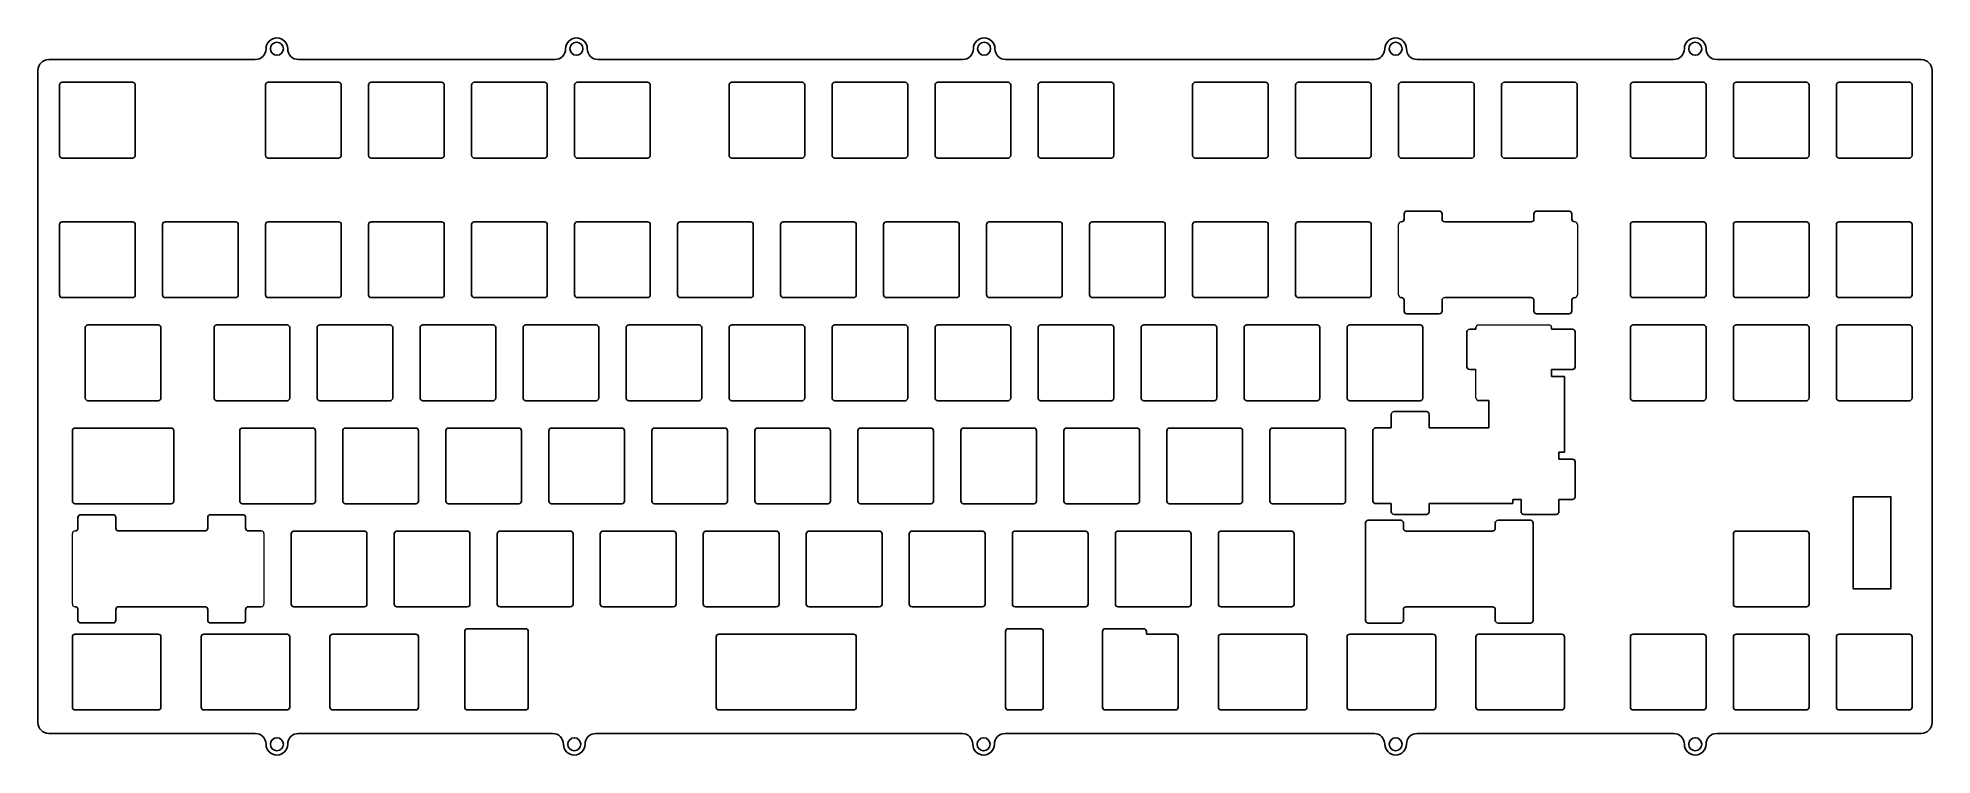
# Model space of a CAD drawing. Header units: millimetres. Extents: x -1 to 349, y -125 to 8.
import ezdxf

# ---------------------------------------------------------------- set-up
doc = ezdxf.new("R2010")
doc.units = ezdxf.units.MM
doc.header["$MEASUREMENT"] = 0
doc.layers.get('0').update_dxf_attribs({"linetype": 'CONTINUOUS'})
doc.layers.add('JELLY-00-00-06_PBL1', color=7, linetype='CONTINUOUS')
doc.layers.add('Visible_Pen_No__7', color=7, linetype='CONTINUOUS', lineweight=18)

msp = doc.modelspace()

# ---------------------------------------------------------------- linework, layer by layer
at = {"linetype": 'Continuous'}
for p, q in [((42.725, 7.6625), (42.725, 7.6625)), ((98.125, 7.6625), (98.125, 7.6625)), ((173.525, 7.6625), (173.525, 7.6625)), ((249.625, 7.6625), (249.625, 7.6625)), ((305.025, 7.6625), (305.025, 7.6625)), ((0.525, 3.6625), (38.725, 3.6625)), ((46.725, 3.6625), (94.125, 3.6625)), ((102.125, 3.6625), (169.525, 3.6625)), ((177.525, 3.6625), (245.625, 3.6625)), ((253.625, 3.6625), (301.025, 3.6625)), ((309.025, 3.6625), (346.8375, 3.6625)), ((-1.475, -118.8875), (-1.475, 1.6625)), ((348.8375, 1.6625), (348.8375, -118.8875)), ((251.7, -24.3375), (257.7, -24.3375)), ((281.7, -24.3375), (275.7, -24.3375)), ((251.2, -24.8375), (251.2, -25.8375)), ((258.7, -26.3375), (274.7, -26.3375)), ((282.2, -24.8375), (282.2, -25.8375)), ((258.7, -40.3375), (274.7, -40.3375)), ((251.7, -43.3375), (257.7, -43.3375)), ((281.7, -43.3375), (275.7, -43.3375)), ((262.820485, -46.689446), (262.820485, -53.127446)), ((282.820485, -46.689446), (282.820485, -53.127446)), ((249.320485, -61.4125), (255.320485, -61.4125)), ((5.40625, -64.4375), (23.16875, -64.4375)), ((282.820485, -70.689446), (282.820485, -77.127446)), ((5.40625, -78.4375), (23.16875, -78.4375)), ((6.432935, -80.4622), (12.432935, -80.4622)), ((36.432935, -80.4622), (30.432935, -80.4622)), ((248.820485, -78.4125), (248.820485, -79.9125)), ((249.320485, -80.4125), (255.320485, -80.4125)), ((255.820485, -78.4125), (271.3213, -78.4125)), ((279.320485, -80.4125), (273.320485, -80.4125)), ((5.932935, -80.9622), (5.932935, -82.9625)), ((13.432935, -83.4622), (29.432935, -83.4622)), ((36.932935, -80.9622), (36.932935, -82.9625)), ((244.55625, -81.4875), (250.55625, -81.4875)), ((251.55625, -83.4875), (267.55625, -83.4875)), ((274.55625, -81.4875), (268.55625, -81.4875)), ((13.432935, -97.4622), (29.432935, -97.4622)), ((251.55625, -97.4875), (267.55625, -97.4875)), ((6.432935, -100.4622), (12.432935, -100.4622)), ((36.432935, -100.4622), (30.432935, -100.4622)), ((77.96875, -101.5375), (88.725, -101.5375)), ((244.55625, -100.4875), (250.55625, -100.4875)), ((274.55625, -100.4875), (268.55625, -100.4875)), ((5.40625, -102.5375), (20.7875, -102.5375)), ((29.21875, -102.5375), (44.6, -102.5375)), ((53.03125, -102.5375), (68.4125, -102.5375)), ((124.46875, -102.5375), (149.375, -102.5375)), ((208.90625, -102.5375), (203.525, -102.5375)), ((217.3375, -102.5375), (232.71875, -102.5375)), ((241.15, -102.5375), (256.53125, -102.5375)), ((264.9625, -102.5375), (280.34375, -102.5375)), ((5.40625, -116.5375), (20.7875, -116.5375)), ((29.21875, -116.5375), (44.6, -116.5375)), ((53.03125, -116.5375), (68.4125, -116.5375)), ((77.96875, -116.5375), (88.725, -116.5375)), ((124.46875, -116.5375), (149.375, -116.5375)), ((217.3375, -116.5375), (232.71875, -116.5375)), ((241.15, -116.5375), (256.53125, -116.5375)), ((264.9625, -116.5375), (280.34375, -116.5375)), ((38.725, -120.8875), (0.525, -120.8875)), ((46.725, -120.8875), (93.725, -120.8875)), ((101.725, -120.8875), (169.425, -120.8875)), ((177.425, -120.8875), (245.625, -120.8875)), ((253.625, -120.8875), (301.025, -120.8875)), ((309.025, -120.8875), (346.8375, -120.8875)), ((42.725, -124.8875), (42.725, -124.8875)), ((97.725, -124.8875), (97.725, -124.8875)), ((173.425, -124.8875), (173.425, -124.8875)), ((249.625, -124.8875), (249.625, -124.8875)), ((305.025, -124.8875), (305.025, -124.8875))]:
    msp.add_line(p, q, dxfattribs=at)
for p, q in [((2.525, -1.0375), (2.525, -14.0375)), ((3.025, -0.5375), (16.025, -0.5375)), ((16.525, -1.0375), (16.525, -14.0375)), ((40.625, -1.0375), (40.625, -14.0375)), ((41.125, -0.5375), (54.125, -0.5375)), ((54.625, -1.0375), (54.625, -14.0375)), ((59.675, -1.0375), (59.675, -14.0375)), ((60.175, -0.5375), (73.175, -0.5375)), ((73.675, -1.0375), (73.675, -14.0375)), ((78.725, -1.0375), (78.725, -14.0375)), ((79.225, -0.5375), (92.225, -0.5375)), ((92.725, -1.0375), (92.725, -14.0375)), ((97.775, -1.0375), (97.775, -14.0375)), ((98.275, -0.5375), (111.275, -0.5375)), ((111.775, -1.0375), (111.775, -14.0375)), ((126.35, -1.0375), (126.35, -14.0375)), ((126.85, -0.5375), (139.85, -0.5375)), ((140.35, -1.0375), (140.35, -14.0375)), ((145.4, -1.0375), (145.4, -14.0375)), ((145.9, -0.5375), (158.9, -0.5375)), ((159.4, -1.0375), (159.4, -14.0375)), ((164.45, -1.0375), (164.45, -14.0375)), ((164.95, -0.5375), (177.95, -0.5375)), ((178.45, -1.0375), (178.45, -14.0375)), ((183.5, -1.0375), (183.5, -14.0375)), ((184, -0.5375), (197, -0.5375)), ((197.5, -1.0375), (197.5, -14.0375)), ((212.075, -1.0375), (212.075, -14.0375)), ((212.575, -0.5375), (225.575, -0.5375)), ((226.075, -1.0375), (226.075, -14.0375)), ((231.125, -1.0375), (231.125, -14.0375)), ((231.625, -0.5375), (244.625, -0.5375)), ((245.125, -1.0375), (245.125, -14.0375)), ((250.175, -1.0375), (250.175, -14.0375)), ((250.675, -0.5375), (263.675, -0.5375)), ((264.175, -1.0375), (264.175, -14.0375)), ((269.225, -1.0375), (269.225, -14.0375)), ((269.725, -0.5375), (282.725, -0.5375)), ((283.225, -1.0375), (283.225, -14.0375)), ((293.0375, -1.0375), (293.0375, -14.0375)), ((293.5375, -0.5375), (306.5375, -0.5375)), ((307.0375, -1.0375), (307.0375, -14.0375)), ((312.0875, -1.0375), (312.0875, -14.0375)), ((312.5875, -0.5375), (325.5875, -0.5375)), ((326.0875, -1.0375), (326.0875, -14.0375)), ((331.1375, -1.0375), (331.1375, -14.0375)), ((331.6375, -0.5375), (344.6375, -0.5375)), ((345.1375, -1.0375), (345.1375, -14.0375)), ((3.025, -14.5375), (16.025, -14.5375)), ((41.125, -14.5375), (54.125, -14.5375)), ((60.175, -14.5375), (73.175, -14.5375)), ((79.225, -14.5375), (92.225, -14.5375)), ((98.275, -14.5375), (111.275, -14.5375)), ((126.85, -14.5375), (139.85, -14.5375)), ((145.9, -14.5375), (158.9, -14.5375)), ((164.95, -14.5375), (177.95, -14.5375)), ((184, -14.5375), (197, -14.5375)), ((212.575, -14.5375), (225.575, -14.5375)), ((231.625, -14.5375), (244.625, -14.5375)), ((250.675, -14.5375), (263.675, -14.5375)), ((269.725, -14.5375), (282.725, -14.5375)), ((293.5375, -14.5375), (306.5375, -14.5375)), ((312.5875, -14.5375), (325.5875, -14.5375)), ((331.6375, -14.5375), (344.6375, -14.5375)), ((2.525, -26.8375), (2.525, -39.8375)), ((3.025, -26.3375), (16.025, -26.3375)), ((16.525, -26.8375), (16.525, -39.8375)), ((21.575, -26.8375), (21.575, -39.8375)), ((22.075, -26.3375), (35.075, -26.3375)), ((35.575, -26.8375), (35.575, -39.8375)), ((40.625, -26.8375), (40.625, -39.8375)), ((41.125, -26.3375), (54.125, -26.3375)), ((54.625, -26.8375), (54.625, -39.8375)), ((59.675, -26.8375), (59.675, -39.8375)), ((60.175, -26.3375), (73.175, -26.3375)), ((73.675, -26.8375), (73.675, -39.8375)), ((78.725, -26.8375), (78.725, -39.8375)), ((79.225, -26.3375), (92.225, -26.3375)), ((92.725, -26.8375), (92.725, -39.8375)), ((97.775, -26.8375), (97.775, -39.8375)), ((98.275, -26.3375), (111.275, -26.3375)), ((111.775, -26.8375), (111.775, -39.8375)), ((116.825, -26.8375), (116.825, -39.8375)), ((117.325, -26.3375), (130.325, -26.3375)), ((130.825, -26.8375), (130.825, -39.8375)), ((135.875, -26.8375), (135.875, -39.8375)), ((136.375, -26.3375), (149.375, -26.3375)), ((149.875, -26.8375), (149.875, -39.8375)), ((154.925, -26.8375), (154.925, -39.8375)), ((155.425, -26.3375), (168.425, -26.3375)), ((168.925, -26.8375), (168.925, -39.8375)), ((173.975, -26.8375), (173.975, -39.8375)), ((174.475, -26.3375), (187.475, -26.3375)), ((187.975, -26.8375), (187.975, -39.8375)), ((193.025, -26.8375), (193.025, -39.8375)), ((193.525, -26.3375), (206.525, -26.3375)), ((207.025, -26.8375), (207.025, -39.8375)), ((212.075, -26.8375), (212.075, -39.8375)), ((212.575, -26.3375), (225.575, -26.3375)), ((226.075, -26.8375), (226.075, -39.8375)), ((231.125, -26.8375), (231.125, -39.8375)), ((231.625, -26.3375), (244.625, -26.3375)), ((245.125, -26.8375), (245.125, -39.8375)), ((250.675815, -26.3375), (250.7, -26.3375)), ((258.2, -25.8375), (258.2, -24.8375)), ((275.2, -25.8375), (275.2, -24.8375)), ((282.7, -26.3375), (282.725815, -26.3375)), ((293.0375, -26.8375), (293.0375, -39.8375)), ((293.5375, -26.3375), (306.5375, -26.3375)), ((307.0375, -26.8375), (307.0375, -39.8375)), ((312.0875, -26.8375), (312.0875, -39.8375)), ((312.5875, -26.3375), (325.5875, -26.3375)), ((326.0875, -26.8375), (326.0875, -39.8375)), ((331.1375, -26.8375), (331.1375, -39.8375)), ((331.6375, -26.3375), (344.6375, -26.3375)), ((345.1375, -26.8375), (345.1375, -39.8375)), ((3.025, -40.3375), (16.025, -40.3375)), ((22.075, -40.3375), (35.075, -40.3375)), ((41.125, -40.3375), (54.125, -40.3375)), ((60.175, -40.3375), (73.175, -40.3375)), ((79.225, -40.3375), (92.225, -40.3375)), ((98.275, -40.3375), (111.275, -40.3375)), ((117.325, -40.3375), (130.325, -40.3375)), ((136.375, -40.3375), (149.375, -40.3375)), ((155.425, -40.3375), (168.425, -40.3375)), ((174.475, -40.3375), (187.475, -40.3375)), ((193.525, -40.3375), (206.525, -40.3375)), ((212.575, -40.3375), (225.575, -40.3375)), ((231.625, -40.3375), (244.625, -40.3375)), ((250.7, -40.3375), (250.675815, -40.3375)), ((251.2, -42.8375), (251.2, -40.8375)), ((258.2, -40.8375), (258.2, -42.8375)), ((275.2, -40.8375), (275.2, -42.8375)), ((282.2, -42.8375), (282.2, -40.8375)), ((282.7, -40.3375), (282.725815, -40.3375)), ((293.5375, -40.3375), (306.5375, -40.3375)), ((312.5875, -40.3375), (325.5875, -40.3375)), ((331.6375, -40.3375), (344.6375, -40.3375)), ((7.7875, -45.3875), (20.7875, -45.3875)), ((31.6, -45.3875), (44.6, -45.3875)), ((50.65, -45.3875), (63.65, -45.3875)), ((69.7, -45.3875), (82.7, -45.3875)), ((88.75, -45.3875), (101.75, -45.3875)), ((107.8, -45.3875), (120.8, -45.3875)), ((126.85, -45.3875), (139.85, -45.3875)), ((145.9, -45.3875), (158.9, -45.3875)), ((164.95, -45.3875), (177.95, -45.3875)), ((184, -45.3875), (197, -45.3875)), ((203.05, -45.3875), (216.05, -45.3875)), ((222.1, -45.3875), (235.1, -45.3875)), ((241.15, -45.3875), (254.15, -45.3875)), ((293.5375, -45.3875), (306.5375, -45.3875)), ((312.5875, -45.3875), (325.5875, -45.3875)), ((331.6375, -45.3875), (344.6375, -45.3875)), ((7.2875, -45.8875), (7.2875, -58.8875)), ((21.2875, -45.8875), (21.2875, -58.8875)), ((31.1, -45.8875), (31.1, -58.8875)), ((45.1, -45.8875), (45.1, -58.8875)), ((50.15, -45.8875), (50.15, -58.8875)), ((64.15, -45.8875), (64.15, -58.8875)), ((69.2, -45.8875), (69.2, -58.8875)), ((83.2, -45.8875), (83.2, -58.8875)), ((88.25, -45.8875), (88.25, -58.8875)), ((102.25, -45.8875), (102.25, -58.8875)), ((107.3, -45.8875), (107.3, -58.8875)), ((121.3, -45.8875), (121.3, -58.8875)), ((126.35, -45.8875), (126.35, -58.8875)), ((140.35, -45.8875), (140.35, -58.8875)), ((145.4, -45.8875), (145.4, -58.8875)), ((159.4, -45.8875), (159.4, -58.8875)), ((164.45, -45.8875), (164.45, -58.8875)), ((178.45, -45.8875), (178.45, -58.8875)), ((183.5, -45.8875), (183.5, -58.8875)), ((197.5, -45.8875), (197.5, -58.8875)), ((202.55, -45.8875), (202.55, -58.8875)), ((216.55, -45.8875), (216.55, -58.8875)), ((221.6, -45.8875), (221.6, -58.8875)), ((235.6, -45.8875), (235.6, -58.8875)), ((240.65, -45.8875), (240.65, -58.8875)), ((254.65, -45.8875), (254.65, -58.8875)), ((263.320485, -46.189446), (264.4625, -46.189446)), ((264.4625, -46.189446), (264.4625, -45.8625)), ((278.4625, -45.8625), (278.465, -46.189446)), ((282.320485, -46.189446), (278.465, -46.189446)), ((293.0375, -45.8875), (293.0375, -58.8875)), ((307.0375, -45.8875), (307.0375, -58.8875)), ((312.0875, -45.8875), (312.0875, -58.8875)), ((326.0875, -45.8875), (326.0875, -58.8875)), ((331.1375, -45.8875), (331.1375, -58.8875)), ((345.1375, -45.8875), (345.1375, -58.8875)), ((263.320485, -53.627446), (263.320485, -53.627446)), ((264.4625, -53.627446), (263.320485, -53.627446)), ((278.465, -53.627446), (282.320485, -53.627446)), ((278.465, -54.908446), (278.465, -53.627446)), ((280.84625, -54.908446), (278.465, -54.908446)), ((280.84625, -54.908446), (280.84625, -68.908446)), ((282.320485, -53.627446), (282.320485, -53.627446)), ((7.7875, -59.3875), (20.7875, -59.3875)), ((31.6, -59.3875), (44.6, -59.3875)), ((50.65, -59.3875), (63.65, -59.3875)), ((69.7, -59.3875), (82.7, -59.3875)), ((88.75, -59.3875), (101.75, -59.3875)), ((107.8, -59.3875), (120.8, -59.3875)), ((126.85, -59.3875), (139.85, -59.3875)), ((145.9, -59.3875), (158.9, -59.3875)), ((164.95, -59.3875), (177.95, -59.3875)), ((184, -59.3875), (197, -59.3875)), ((203.05, -59.3875), (216.05, -59.3875)), ((222.1, -59.3875), (235.1, -59.3875)), ((241.15, -59.3875), (254.15, -59.3875)), ((293.5375, -59.3875), (306.5375, -59.3875)), ((312.5875, -59.3875), (325.5875, -59.3875)), ((331.6375, -59.3875), (344.6375, -59.3875)), ((248.820485, -61.9125), (248.820485, -64.4125)), ((255.820485, -64.4125), (255.820485, -61.9125)), ((4.90625, -64.9375), (4.90625, -77.9375)), ((23.66875, -64.9375), (23.66875, -77.9375)), ((35.8625, -64.9375), (35.8625, -77.9375)), ((36.3625, -64.4375), (49.3625, -64.4375)), ((49.8625, -64.9375), (49.8625, -77.9375)), ((54.9125, -64.9375), (54.9125, -77.9375)), ((55.4125, -64.4375), (68.4125, -64.4375)), ((68.9125, -64.9375), (68.9125, -77.9375)), ((73.9625, -64.9375), (73.9625, -77.9375)), ((74.4625, -64.4375), (87.4625, -64.4375)), ((87.9625, -64.9375), (87.9625, -77.9375)), ((93.0125, -64.9375), (93.0125, -77.9375)), ((93.5125, -64.4375), (106.5125, -64.4375)), ((107.0125, -64.9375), (107.0125, -77.9375)), ((112.0625, -64.9375), (112.0625, -77.9375)), ((112.5625, -64.4375), (125.5625, -64.4375)), ((126.0625, -64.9375), (126.0625, -77.9375)), ((131.1125, -64.9375), (131.1125, -77.9375)), ((131.6125, -64.4375), (144.6125, -64.4375)), ((145.1125, -64.9375), (145.1125, -77.9375)), ((150.1625, -64.9375), (150.1625, -77.9375)), ((150.6625, -64.4375), (163.6625, -64.4375)), ((164.1625, -64.9375), (164.1625, -77.9375)), ((169.2125, -64.9375), (169.2125, -77.9375)), ((169.7125, -64.4375), (182.7125, -64.4375)), ((183.2125, -64.9375), (183.2125, -77.9375)), ((188.2625, -64.9375), (188.2625, -77.9375)), ((188.7625, -64.4375), (201.7625, -64.4375)), ((202.2625, -64.9375), (202.2625, -77.9375)), ((207.3125, -64.9375), (207.3125, -77.9375)), ((207.8125, -64.4375), (220.8125, -64.4375)), ((221.3125, -64.9375), (221.3125, -77.9375)), ((226.3625, -64.9375), (226.3625, -77.9375)), ((226.8625, -64.4375), (239.8625, -64.4375)), ((240.3625, -64.9375), (240.3625, -77.9375)), ((245.415, -64.9125), (245.415, -77.9125)), ((245.915, -64.4125), (248.820485, -64.4125)), ((255.820485, -64.4125), (266.84625, -64.4125)), ((279.820485, -70.189446), (279.820485, -68.908446)), ((279.820485, -68.908446), (280.84625, -68.908446)), ((279.820485, -70.189446), (282.320485, -70.189446)), ((282.320485, -70.189446), (282.320485, -70.189446)), ((36.3625, -78.4375), (49.3625, -78.4375)), ((55.4125, -78.4375), (68.4125, -78.4375)), ((74.4625, -78.4375), (87.4625, -78.4375)), ((93.5125, -78.4375), (106.5125, -78.4375)), ((112.5625, -78.4375), (125.5625, -78.4375)), ((131.6125, -78.4375), (144.6125, -78.4375)), ((150.6625, -78.4375), (163.6625, -78.4375)), ((169.7125, -78.4375), (182.7125, -78.4375)), ((188.7625, -78.4375), (201.7625, -78.4375)), ((207.8125, -78.4375), (220.8125, -78.4375)), ((226.8625, -78.4375), (239.8625, -78.4375)), ((255.820485, -78.4125), (255.820485, -79.9125)), ((272.820485, -77.627446), (271.3213, -77.627446)), ((271.3213, -77.627446), (271.3213, -78.4125)), ((272.820485, -77.627446), (272.820485, -79.9125)), ((279.820485, -79.9125), (279.820485, -77.627446)), ((282.320485, -77.627446), (279.820485, -77.627446)), ((5.40625, -83.4625), (5.432935, -83.4625)), ((12.932935, -82.9622), (12.932935, -80.9622)), ((29.932935, -82.9622), (29.932935, -80.9622)), ((37.432935, -83.4625), (39.8375, -83.4625)), ((45.3875, -83.9875), (45.3875, -96.9875)), ((45.8875, -83.4875), (58.8875, -83.4875)), ((59.3875, -83.9875), (59.3875, -96.9875)), ((64.4375, -83.9875), (64.4375, -96.9875)), ((64.9375, -83.4875), (77.9375, -83.4875)), ((78.4375, -83.9875), (78.4375, -96.9875)), ((83.4875, -83.9875), (83.4875, -96.9875)), ((83.9875, -83.4875), (96.9875, -83.4875)), ((97.4875, -83.9875), (97.4875, -96.9875)), ((102.5375, -83.9875), (102.5375, -96.9875)), ((103.0375, -83.4875), (116.0375, -83.4875)), ((116.5375, -83.9875), (116.5375, -96.9875)), ((121.5875, -83.9875), (121.5875, -96.9875)), ((122.0875, -83.4875), (135.0875, -83.4875)), ((135.5875, -83.9875), (135.5875, -96.9875)), ((140.6375, -83.9875), (140.6375, -96.9875)), ((141.1375, -83.4875), (154.1375, -83.4875)), ((154.6375, -83.9875), (154.6375, -96.9875)), ((159.6875, -83.9875), (159.6875, -96.9875)), ((160.1875, -83.4875), (173.1875, -83.4875)), ((173.6875, -83.9875), (173.6875, -96.9875)), ((178.7375, -83.9875), (178.7375, -96.9875)), ((179.2375, -83.4875), (192.2375, -83.4875)), ((192.7375, -83.9875), (192.7375, -96.9875)), ((197.7875, -83.9875), (197.7875, -96.9875)), ((198.2875, -83.4875), (211.2875, -83.4875)), ((211.7875, -83.9875), (211.7875, -96.9875)), ((216.8375, -83.9875), (216.8375, -96.9875)), ((217.3375, -83.4875), (230.3375, -83.4875)), ((230.8375, -83.9875), (230.8375, -96.9875)), ((244.05625, -99.9875), (244.05625, -81.9875)), ((251.05625, -82.9875), (251.05625, -81.9875)), ((268.05625, -82.9875), (268.05625, -81.9875)), ((275.05625, -99.9875), (275.05625, -81.9875)), ((312.0875, -83.9875), (312.0875, -96.9875)), ((312.5875, -83.4875), (325.5875, -83.4875)), ((326.0875, -83.9875), (326.0875, -96.9875)), ((5.432935, -97.4625), (5.40625, -97.4625)), ((5.932935, -99.9622), (5.932935, -97.9625)), ((12.932935, -97.9622), (12.932935, -99.9622)), ((29.932935, -97.9622), (29.932935, -99.9622)), ((36.932935, -99.9622), (36.932935, -97.9625)), ((37.432935, -97.4625), (39.8375, -97.4625)), ((45.8875, -97.4875), (58.8875, -97.4875)), ((64.9375, -97.4875), (77.9375, -97.4875)), ((83.9875, -97.4875), (96.9875, -97.4875)), ((103.0375, -97.4875), (116.0375, -97.4875)), ((122.0875, -97.4875), (135.0875, -97.4875)), ((141.1375, -97.4875), (154.1375, -97.4875)), ((160.1875, -97.4875), (173.1875, -97.4875)), ((179.2375, -97.4875), (192.2375, -97.4875)), ((198.2875, -97.4875), (211.2875, -97.4875)), ((217.3375, -97.4875), (230.3375, -97.4875)), ((251.05625, -97.9875), (251.05625, -99.9875)), ((268.05625, -97.9875), (268.05625, -99.9875)), ((312.5875, -97.4875), (325.5875, -97.4875)), ((177.96875, -101.5375), (183.96875, -101.5375)), ((195.90625, -101.5375), (203.025, -101.5375)), ((4.90625, -103.0375), (4.90625, -116.0375)), ((21.2875, -103.0375), (21.2875, -116.0375)), ((28.71875, -103.0375), (28.71875, -116.0375)), ((45.1, -103.0375), (45.1, -116.0375)), ((52.53125, -103.0375), (52.53125, -116.0375)), ((68.9125, -103.0375), (68.9125, -116.0375)), ((77.46875, -102.0375), (77.46875, -116.0375)), ((89.225, -102.0375), (89.225, -116.0375)), ((123.96875, -103.0375), (123.96875, -116.0375)), ((149.875, -103.0375), (149.875, -116.0375)), ((177.46875, -102.0375), (177.46875, -116.0375)), ((184.46875, -102.0375), (184.46875, -116.0375)), ((195.40625, -102.0375), (195.40625, -116.0375)), ((203.525, -102.0375), (203.525, -102.5375)), ((209.40625, -103.0375), (209.40625, -116.0375)), ((216.8375, -103.0375), (216.8375, -116.0375)), ((233.21875, -103.0375), (233.21875, -116.0375)), ((240.65, -103.0375), (240.65, -116.0375)), ((257.03125, -103.0375), (257.03125, -116.0375)), ((264.4625, -103.0375), (264.4625, -116.0375)), ((280.84375, -103.0375), (280.84375, -116.0375)), ((293.0375, -103.0375), (293.0375, -116.0375)), ((293.5375, -102.5375), (306.5375, -102.5375)), ((307.0375, -103.0375), (307.0375, -116.0375)), ((312.0875, -103.0375), (312.0875, -116.0375)), ((312.5875, -102.5375), (325.5875, -102.5375)), ((326.0875, -103.0375), (326.0875, -116.0375)), ((331.1375, -103.0375), (331.1375, -116.0375)), ((331.6375, -102.5375), (344.6375, -102.5375)), ((345.1375, -103.0375), (345.1375, -116.0375)), ((177.96875, -116.5375), (183.96875, -116.5375)), ((195.90625, -116.5375), (208.90625, -116.5375)), ((293.5375, -116.5375), (306.5375, -116.5375)), ((312.5875, -116.5375), (325.5875, -116.5375)), ((331.6375, -116.5375), (344.6375, -116.5375))]:
    msp.add_line(p, q)
msp.add_lwpolyline([(334.217659, -77.1375), (341.217659, -77.1375), (341.217659, -94.1375), (334.217659, -94.1375)], close=True, dxfattribs=at)
for centre in [(42.725, 5.6625), (98.125, 5.6625), (173.525, 5.6625), (249.625, 5.6625), (305.025, 5.6625), (42.725, -122.8875), (97.725, -122.8875), (173.425, -122.8875), (249.625, -122.8875), (305.025, -122.8875)]:
    msp.add_circle(centre, 1.2, dxfattribs=at)
for centre, radius, start, end in [((42.725, 5.6625), 2, 90, 180), ((42.725, 5.6625), 2, 0, 90), ((98.125, 5.6625), 2, 90, 180), ((98.125, 5.6625), 2, 0, 90), ((173.525, 5.6625), 2, 90, 180), ((173.525, 5.6625), 2, 0, 90), ((249.625, 5.6625), 2, 90, 180), ((249.625, 5.6625), 2, 0, 90), ((305.025, 5.6625), 2, 90, 180), ((305.025, 5.6625), 2, 0, 90), ((0.525, 1.6625), 2, 90, 180), ((38.725, 5.6625), 2, 270, 0), ((46.725, 5.6625), 2, 180, 270), ((94.125, 5.6625), 2, 270, 0), ((102.125, 5.6625), 2, 180, 270), ((169.525, 5.6625), 2, 270, 0), ((177.525, 5.6625), 2, 180, 270), ((245.625, 5.6625), 2, 270, 0), ((253.625, 5.6625), 2, 180, 270), ((301.025, 5.6625), 2, 270, 0), ((309.025, 5.6625), 2, 180, 270), ((346.8375, 1.6625), 2, 0, 90), ((251.7, -24.8375), 0.5, 90, 180), ((281.7, -24.8375), 0.5, 360, 90), ((251.7, -42.8375), 0.5, 180, 270), ((281.7, -42.8375), 0.5, 270, 360), ((263.320485, -46.689446), 0.5, 90, 180), ((282.320485, -46.689446), 0.5, 0, 90), ((249.320485, -61.9125), 0.5, 90, 180), ((6.432935, -80.9622), 0.5, 90, 180), ((36.432935, -80.9622), 0.5, 360, 90), ((249.320485, -79.9125), 0.5, 180, 270), ((279.320485, -79.9125), 0.5, 270, 360), ((282.320485, -77.127446), 0.5, 270, 0), ((244.55625, -81.9875), 0.5, 90, 180), ((274.55625, -81.9875), 0.5, 360, 90), ((6.432935, -99.9622), 0.5, 180, 270), ((36.432935, -99.9622), 0.5, 270, 360), ((244.55625, -99.9875), 0.5, 180, 270), ((274.55625, -99.9875), 0.5, 270, 360), ((0.525, -118.8875), 2, 180, 270), ((346.8375, -118.8875), 2, 270, 0), ((38.725, -122.8875), 2, 0, 90), ((46.725, -122.8875), 2, 90, 180), ((93.725, -122.8875), 2, 0, 90), ((101.725, -122.8875), 2, 90, 180), ((169.425, -122.8875), 2, 0, 90), ((177.425, -122.8875), 2, 90, 180), ((245.625, -122.8875), 2, 0, 90), ((253.625, -122.8875), 2, 90, 180), ((301.025, -122.8875), 2, 0, 90), ((309.025, -122.8875), 2, 90, 180), ((42.725, -122.8875), 2, 180, 270), ((42.725, -122.8875), 2, 270, 0), ((97.725, -122.8875), 2, 180, 270), ((97.725, -122.8875), 2, 270, 0), ((173.425, -122.8875), 2, 180, 270), ((173.425, -122.8875), 2, 270, 0), ((249.625, -122.8875), 2, 180, 270), ((249.625, -122.8875), 2, 270, 0), ((305.025, -122.8875), 2, 180, 270), ((305.025, -122.8875), 2, 270, 0)]:
    msp.add_arc(centre, radius, start, end, dxfattribs=at)
for centre, start, end in [((3.025, -1.0375), 90, 180), ((16.025, -1.0375), 0, 90), ((41.125, -1.0375), 90, 180), ((54.125, -1.0375), 0, 90), ((60.175, -1.0375), 90, 180), ((73.175, -1.0375), 0, 90), ((79.225, -1.0375), 90, 180), ((92.225, -1.0375), 0, 90), ((98.275, -1.0375), 90, 180), ((111.275, -1.0375), 0, 90), ((126.85, -1.0375), 90, 180), ((139.85, -1.0375), 0, 90), ((145.9, -1.0375), 90, 180), ((158.9, -1.0375), 0, 90), ((164.95, -1.0375), 90, 180), ((177.95, -1.0375), 0, 90), ((184, -1.0375), 90, 180), ((197, -1.0375), 0, 90), ((212.575, -1.0375), 90, 180), ((225.575, -1.0375), 0, 90), ((231.625, -1.0375), 90, 180), ((244.625, -1.0375), 0, 90), ((250.675, -1.0375), 90, 180), ((263.675, -1.0375), 0, 90), ((269.725, -1.0375), 90, 180), ((282.725, -1.0375), 0, 90), ((293.5375, -1.0375), 90, 180), ((306.5375, -1.0375), 0, 90), ((312.5875, -1.0375), 90, 180), ((325.5875, -1.0375), 0, 90), ((331.6375, -1.0375), 90, 180), ((344.6375, -1.0375), 0, 90), ((3.025, -14.0375), 180, 270), ((16.025, -14.0375), 270, 0), ((41.125, -14.0375), 180, 270), ((54.125, -14.0375), 270, 0), ((60.175, -14.0375), 180, 270), ((73.175, -14.0375), 270, 0), ((79.225, -14.0375), 180, 270), ((92.225, -14.0375), 270, 0), ((98.275, -14.0375), 180, 270), ((111.275, -14.0375), 270, 0), ((126.85, -14.0375), 180, 270), ((139.85, -14.0375), 270, 0), ((145.9, -14.0375), 180, 270), ((158.9, -14.0375), 270, 0), ((164.95, -14.0375), 180, 270), ((177.95, -14.0375), 270, 0), ((184, -14.0375), 180, 270), ((197, -14.0375), 270, 0), ((212.575, -14.0375), 180, 270), ((225.575, -14.0375), 270, 0), ((231.625, -14.0375), 180, 270), ((244.625, -14.0375), 270, 0), ((250.675, -14.0375), 180, 270), ((263.675, -14.0375), 270, 0), ((269.725, -14.0375), 180, 270), ((282.725, -14.0375), 270, 0), ((293.5375, -14.0375), 180, 270), ((306.5375, -14.0375), 270, 0), ((312.5875, -14.0375), 180, 270), ((325.5875, -14.0375), 270, 0), ((331.6375, -14.0375), 180, 270), ((344.6375, -14.0375), 270, 0), ((257.7, -24.8375), 0, 90), ((275.7, -24.8375), 90, 180), ((3.025, -26.8375), 90, 180), ((16.025, -26.8375), 0, 90), ((22.075, -26.8375), 90, 180), ((35.075, -26.8375), 0, 90), ((41.125, -26.8375), 90, 180), ((54.125, -26.8375), 0, 90), ((60.175, -26.8375), 90, 180), ((73.175, -26.8375), 0, 90), ((79.225, -26.8375), 90, 180), ((92.225, -26.8375), 0, 90), ((98.275, -26.8375), 90, 180), ((111.275, -26.8375), 0, 90), ((117.325, -26.8375), 90, 180), ((130.325, -26.8375), 0, 90), ((136.375, -26.8375), 90, 180), ((149.375, -26.8375), 0, 90), ((155.425, -26.8375), 90, 180), ((168.425, -26.8375), 0, 90), ((174.475, -26.8375), 90, 180), ((187.475, -26.8375), 0, 90), ((193.525, -26.8375), 90, 180), ((206.525, -26.8375), 0, 90), ((212.575, -26.8375), 90, 180), ((225.575, -26.8375), 0, 90), ((231.625, -26.8375), 90, 180), ((244.625, -26.8375), 0, 90), ((250.7, -25.8375), 270, 0), ((258.7, -25.8375), 180, 270), ((274.7, -25.8375), 270, 0), ((282.7, -25.8375), 180, 270), ((293.5375, -26.8375), 90, 180), ((306.5375, -26.8375), 0, 90), ((312.5875, -26.8375), 90, 180), ((325.5875, -26.8375), 0, 90), ((331.6375, -26.8375), 90, 180), ((344.6375, -26.8375), 0, 90), ((3.025, -39.8375), 180, 270), ((16.025, -39.8375), 270, 0), ((22.075, -39.8375), 180, 270), ((35.075, -39.8375), 270, 0), ((41.125, -39.8375), 180, 270), ((54.125, -39.8375), 270, 0), ((60.175, -39.8375), 180, 270), ((73.175, -39.8375), 270, 0), ((79.225, -39.8375), 180, 270), ((92.225, -39.8375), 270, 0), ((98.275, -39.8375), 180, 270), ((111.275, -39.8375), 270, 0), ((117.325, -39.8375), 180, 270), ((130.325, -39.8375), 270, 0), ((136.375, -39.8375), 180, 270), ((149.375, -39.8375), 270, 0), ((155.425, -39.8375), 180, 270), ((168.425, -39.8375), 270, 0), ((174.475, -39.8375), 180, 270), ((187.475, -39.8375), 270, 0), ((193.525, -39.8375), 180, 270), ((206.525, -39.8375), 270, 0), ((212.575, -39.8375), 180, 270), ((225.575, -39.8375), 270, 0), ((231.625, -39.8375), 180, 270), ((244.625, -39.8375), 270, 0), ((250.7, -40.8375), 0, 90), ((258.7, -40.8375), 90, 180), ((274.7, -40.8375), 0, 90), ((282.7, -40.8375), 90, 180), ((293.5375, -39.8375), 180, 270), ((306.5375, -39.8375), 270, 0), ((312.5875, -39.8375), 180, 270), ((325.5875, -39.8375), 270, 0), ((331.6375, -39.8375), 180, 270), ((344.6375, -39.8375), 270, 0), ((7.7875, -45.8875), 90, 180), ((20.7875, -45.8875), 0, 90), ((31.6, -45.8875), 90, 180), ((44.6, -45.8875), 0, 90), ((50.65, -45.8875), 90, 180), ((63.65, -45.8875), 0, 90), ((69.7, -45.8875), 90, 180), ((82.7, -45.8875), 0, 90), ((88.75, -45.8875), 90, 180), ((101.75, -45.8875), 0, 90), ((107.8, -45.8875), 90, 180), ((120.8, -45.8875), 0, 90), ((126.85, -45.8875), 90, 180), ((139.85, -45.8875), 0, 90), ((145.9, -45.8875), 90, 180), ((158.9, -45.8875), 0, 90), ((164.95, -45.8875), 90, 180), ((177.95, -45.8875), 0, 90), ((184, -45.8875), 90, 180), ((197, -45.8875), 0, 90), ((203.05, -45.8875), 90, 180), ((216.05, -45.8875), 0, 90), ((222.1, -45.8875), 90, 180), ((235.1, -45.8875), 0, 90), ((241.15, -45.8875), 90, 180), ((254.15, -45.8875), 0, 90), ((257.7, -42.8375), 270, 0), ((275.7, -42.8375), 180, 270), ((293.5375, -45.8875), 90, 180), ((306.5375, -45.8875), 0, 90), ((312.5875, -45.8875), 90, 180), ((325.5875, -45.8875), 0, 90), ((331.6375, -45.8875), 90, 180), ((344.6375, -45.8875), 0, 90), ((263.320485, -53.127446), 180, 270), ((282.320485, -53.127446), 270, 0), ((7.7875, -58.8875), 180, 270), ((20.7875, -58.8875), 270, 0), ((31.6, -58.8875), 180, 270), ((44.6, -58.8875), 270, 0), ((50.65, -58.8875), 180, 270), ((63.65, -58.8875), 270, 0), ((69.7, -58.8875), 180, 270), ((82.7, -58.8875), 270, 0), ((88.75, -58.8875), 180, 270), ((101.75, -58.8875), 270, 0), ((107.8, -58.8875), 180, 270), ((120.8, -58.8875), 270, 0), ((126.85, -58.8875), 180, 270), ((139.85, -58.8875), 270, 0), ((145.9, -58.8875), 180, 270), ((158.9, -58.8875), 270, 0), ((164.95, -58.8875), 180, 270), ((177.95, -58.8875), 270, 0), ((184, -58.8875), 180, 270), ((197, -58.8875), 270, 0), ((203.05, -58.8875), 180, 270), ((216.05, -58.8875), 270, 0), ((222.1, -58.8875), 180, 270), ((235.1, -58.8875), 270, 0), ((241.15, -58.8875), 180, 270), ((254.15, -58.8875), 270, 0), ((293.5375, -58.8875), 180, 270), ((306.5375, -58.8875), 270, 0), ((312.5875, -58.8875), 180, 270), ((325.5875, -58.8875), 270, 0), ((331.6375, -58.8875), 180, 270), ((344.6375, -58.8875), 270, 0), ((255.320485, -61.9125), 0, 90), ((5.40625, -64.9375), 90, 180), ((23.16875, -64.9375), 0, 90), ((36.3625, -64.9375), 90, 180), ((49.3625, -64.9375), 0, 90), ((55.4125, -64.9375), 90, 180), ((68.4125, -64.9375), 0, 90), ((74.4625, -64.9375), 90, 180), ((87.4625, -64.9375), 0, 90), ((93.5125, -64.9375), 90, 180), ((106.5125, -64.9375), 0, 90), ((112.5625, -64.9375), 90, 180), ((125.5625, -64.9375), 0, 90), ((131.6125, -64.9375), 90, 180), ((144.6125, -64.9375), 0, 90), ((150.6625, -64.9375), 90, 180), ((163.6625, -64.9375), 0, 90), ((169.7125, -64.9375), 90, 180), ((182.7125, -64.9375), 0, 90), ((188.7625, -64.9375), 90, 180), ((201.7625, -64.9375), 0, 90), ((207.8125, -64.9375), 90, 180), ((220.8125, -64.9375), 0, 90), ((226.8625, -64.9375), 90, 180), ((239.8625, -64.9375), 0, 90), ((245.915, -64.9125), 90, 180), ((282.320485, -70.689446), 0, 90), ((5.40625, -77.9375), 180, 270), ((12.432935, -80.9622), 0, 90), ((23.16875, -77.9375), 270, 0), ((30.432935, -80.9622), 90, 180), ((36.3625, -77.9375), 180, 270), ((49.3625, -77.9375), 270, 0), ((55.4125, -77.9375), 180, 270), ((68.4125, -77.9375), 270, 0), ((74.4625, -77.9375), 180, 270), ((87.4625, -77.9375), 270, 0), ((93.5125, -77.9375), 180, 270), ((106.5125, -77.9375), 270, 0), ((112.5625, -77.9375), 180, 270), ((125.5625, -77.9375), 270, 0), ((131.6125, -77.9375), 180, 270), ((144.6125, -77.9375), 270, 0), ((150.6625, -77.9375), 180, 270), ((163.6625, -77.9375), 270, 0), ((169.7125, -77.9375), 180, 270), ((182.7125, -77.9375), 270, 0), ((188.7625, -77.9375), 180, 270), ((201.7625, -77.9375), 270, 0), ((207.8125, -77.9375), 180, 270), ((220.8125, -77.9375), 270, 0), ((226.8625, -77.9375), 180, 270), ((239.8625, -77.9375), 270, 0), ((245.915, -77.9125), 180, 270), ((255.320485, -79.9125), 270, 0), ((273.320485, -79.9125), 180, 270), ((5.432935, -82.9625), 270, 0), ((13.432935, -82.9622), 180, 270), ((29.432935, -82.9622), 270, 0), ((37.432935, -82.9625), 180, 270), ((45.8875, -83.9875), 90, 180), ((58.8875, -83.9875), 0, 90), ((64.9375, -83.9875), 90, 180), ((77.9375, -83.9875), 0, 90), ((83.9875, -83.9875), 90, 180), ((96.9875, -83.9875), 0, 90), ((103.0375, -83.9875), 90, 180), ((116.0375, -83.9875), 0, 90), ((122.0875, -83.9875), 90, 180), ((135.0875, -83.9875), 0, 90), ((141.1375, -83.9875), 90, 180), ((154.1375, -83.9875), 0, 90), ((160.1875, -83.9875), 90, 180), ((173.1875, -83.9875), 0, 90), ((179.2375, -83.9875), 90, 180), ((192.2375, -83.9875), 0, 90), ((198.2875, -83.9875), 90, 180), ((211.2875, -83.9875), 0, 90), ((217.3375, -83.9875), 90, 180), ((230.3375, -83.9875), 0, 90), ((250.55625, -81.9875), 0, 90), ((251.55625, -82.9875), 180, 270), ((267.55625, -82.9875), 270, 0), ((268.55625, -81.9875), 90, 180), ((312.5875, -83.9875), 90, 180), ((325.5875, -83.9875), 0, 90), ((5.432935, -97.9625), 0, 90), ((13.432935, -97.9622), 90, 180), ((29.432935, -97.9622), 0, 90), ((37.432935, -97.9625), 90, 180), ((45.8875, -96.9875), 180, 270), ((58.8875, -96.9875), 270, 0), ((64.9375, -96.9875), 180, 270), ((77.9375, -96.9875), 270, 0), ((83.9875, -96.9875), 180, 270), ((96.9875, -96.9875), 270, 0), ((103.0375, -96.9875), 180, 270), ((116.0375, -96.9875), 270, 0), ((122.0875, -96.9875), 180, 270), ((135.0875, -96.9875), 270, 0), ((141.1375, -96.9875), 180, 270), ((154.1375, -96.9875), 270, 0), ((160.1875, -96.9875), 180, 270), ((173.1875, -96.9875), 270, 0), ((179.2375, -96.9875), 180, 270), ((192.2375, -96.9875), 270, 0), ((198.2875, -96.9875), 180, 270), ((211.2875, -96.9875), 270, 0), ((217.3375, -96.9875), 180, 270), ((230.3375, -96.9875), 270, 0), ((251.55625, -97.9875), 90, 180), ((267.55625, -97.9875), 0, 90), ((312.5875, -96.9875), 180, 270), ((325.5875, -96.9875), 270, 0), ((12.432935, -99.9622), 270, 0), ((30.432935, -99.9622), 180, 270), ((77.96875, -102.0375), 90, 180), ((88.725, -102.0375), 0, 90), ((177.96875, -102.0375), 90, 180), ((183.96875, -102.0375), 0, 90), ((195.90625, -102.0375), 90, 180), ((203.025, -102.0375), 0, 90), ((250.55625, -99.9875), 270, 0), ((268.55625, -99.9875), 180, 270), ((5.40625, -103.0375), 90, 180), ((20.7875, -103.0375), 0, 90), ((29.21875, -103.0375), 90, 180), ((44.6, -103.0375), 0, 90), ((53.03125, -103.0375), 90, 180), ((68.4125, -103.0375), 0, 90), ((124.46875, -103.0375), 90, 180), ((149.375, -103.0375), 0, 90), ((208.90625, -103.0375), 0, 90), ((217.3375, -103.0375), 90, 180), ((232.71875, -103.0375), 0, 90), ((241.15, -103.0375), 90, 180), ((256.53125, -103.0375), 0, 90), ((264.9625, -103.0375), 90, 180), ((280.34375, -103.0375), 0, 90), ((293.5375, -103.0375), 90, 180), ((306.5375, -103.0375), 0, 90), ((312.5875, -103.0375), 90, 180), ((325.5875, -103.0375), 0, 90), ((331.6375, -103.0375), 90, 180), ((344.6375, -103.0375), 0, 90), ((5.40625, -116.0375), 180, 270), ((20.7875, -116.0375), 270, 0), ((29.21875, -116.0375), 180, 270), ((44.6, -116.0375), 270, 0), ((53.03125, -116.0375), 180, 270), ((68.4125, -116.0375), 270, 0), ((77.96875, -116.0375), 180, 270), ((88.725, -116.0375), 270, 0), ((124.46875, -116.0375), 180, 270), ((149.375, -116.0375), 270, 0), ((177.96875, -116.0375), 180, 270), ((183.96875, -116.0375), 270, 0), ((195.90625, -116.0375), 180, 270), ((208.90625, -116.0375), 270, 0), ((217.3375, -116.0375), 180, 270), ((232.71875, -116.0375), 270, 0), ((241.15, -116.0375), 180, 270), ((256.53125, -116.0375), 270, 0), ((264.9625, -116.0375), 180, 270), ((280.34375, -116.0375), 270, 0), ((293.5375, -116.0375), 180, 270), ((306.5375, -116.0375), 270, 0), ((312.5875, -116.0375), 180, 270), ((325.5875, -116.0375), 270, 0), ((331.6375, -116.0375), 180, 270), ((344.6375, -116.0375), 270, 0)]:
    msp.add_arc(centre, 0.5, start, end)
at = {"layer": 'JELLY-00-00-06_PBL1', "color": 7, "linetype": 'Continuous'}
for p, q in [((266.84625, -59.3625), (264.9625, -59.3625)), ((266.84625, -64.4125), (266.84625, -59.3625)), ((248.820485, -78.4125), (245.915, -78.4125))]:
    msp.add_line(p, q, dxfattribs=at)
at = {"layer": 'Visible_Pen_No__7', "color": 7, "linetype": 'Continuous', "lineweight": 18}
for p, q in [((250.175815, -39.8375), (250.175815, -26.8375)), ((283.225815, -26.8375), (283.225815, -39.8375)), ((264.9625, -45.3625), (277.9625, -45.3625)), ((264.4625, -58.8625), (264.4625, -53.627446)), ((4.90625, -96.9625), (4.90625, -83.9625)), ((40.3375, -83.9625), (40.3375, -96.9625))]:
    msp.add_line(p, q, dxfattribs=at)
for centre, start, end in [((250.675815, -26.8375), 90, 180), ((282.725815, -26.8375), 0, 90), ((250.675815, -39.8375), 180, 270), ((282.725815, -39.8375), 270, 0), ((264.9625, -45.8625), 90, 180), ((277.9625, -45.8625), 0, 90), ((264.9625, -58.8625), 180, 270), ((5.40625, -83.9625), 90, 180), ((39.8375, -83.9625), 0, 90), ((5.40625, -96.9625), 180, 270), ((39.8375, -96.9625), 270, 0)]:
    msp.add_arc(centre, 0.5, start, end, dxfattribs=at)

doc.saveas('drawing.dxf')
